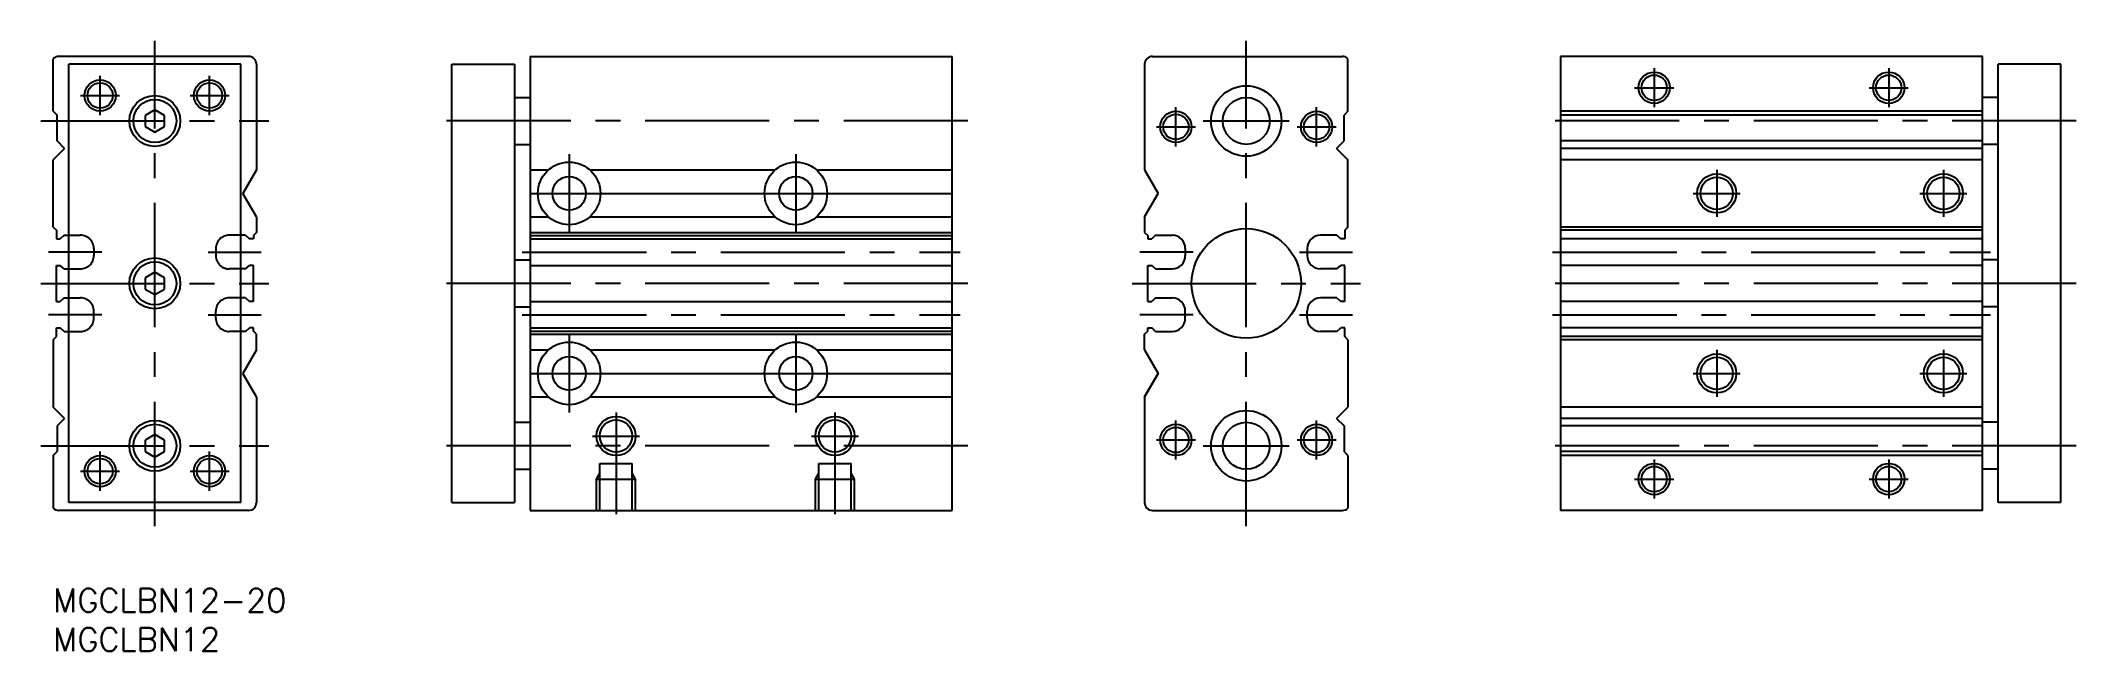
# Model space of a CAD drawing. Extents: x -2 to 259, y -8 to 70.
import ezdxf

# ---------------------------------------------------------------- set-up
doc = ezdxf.new("R2010")
doc.units = 0
doc.header["$LTSCALE"] = 0.5
doc.linetypes.add('CENTER', pattern=[50.8, 31.75, -6.35, 6.35, -6.35])
doc.linetypes.add('DASHED', pattern=[19.05, 12.7, -6.35])
for name, color, linetype in [('MSM_CENTER', 1, 'CENTER'), ('MSM_CONTINUOUS', 7, 'CONTINUOUS'), ('MSM_DASHED', 4, 'DASHED'), ('MSM_NARROW', 5, 'CONTINUOUS'), ('MSM_PART_NUMBER', 7, 'CONTINUOUS')]:
    doc.layers.add(name, color=color, linetype=linetype)
doc.styles.get("Standard").update_dxf_attribs({"font": 'txt.shx', "height": 3, "bigfont": 'bigfont.shx'})

# ---------------------------------------------------------------- blocks, each defined once
blk = doc.blocks.new('*U8')
at = {"layer": 'MSM_PART_NUMBER'}
blk.add_text('MGCLBN12-20', height=3, dxfattribs=at).set_placement((0, -3))
blk = doc.blocks.new('*U9')
at = {"layer": 'MSM_PART_NUMBER'}
blk.add_text('MGCLBN12', height=3, dxfattribs=at).set_placement((0, -8))

msp = doc.modelspace()

# ---------------------------------------------------------------- linework, layer by layer
at = {"layer": 'MSM_CENTER'}
for p, q in [((13, 8), (13, 70)), ((152.62, 8), (152.62, 70)), ((6, 60.5), (6, 65.5)), ((20, 60.5), (20, 65.5)), ((204.8, 66.5), (204.8, 61.5)), ((234.8, 66.5), (234.8, 61.5)), ((3.5, 63), (8.5, 63)), ((17.5, 63), (22.5, 63)), ((202.3, 64), (207.3, 64)), ((232.3, 64), (237.3, 64)), ((143.62, 56.5), (143.62, 61.5)), ((161.62, 56.5), (161.62, 61.5)), ((-1.6, 59.75), (27.6, 59.75)), ((117, 59.75), (49, 59.75)), ((141.12, 59), (146.12, 59)), ((147.12, 59.75), (158.12, 59.75)), ((159.12, 59), (164.12, 59)), ((258.8, 59.75), (190.8, 59.75)), ((66, 55.5), (66, 45.5)), ((95, 55.5), (95, 45.5)), ((212.8, 53.5), (212.8, 47.5)), ((241.8, 53.5), (241.8, 47.5)), ((61, 50.5), (71, 50.5)), ((90, 50.5), (100, 50.5)), ((209.8, 50.5), (215.8, 50.5)), ((238.8, 50.5), (244.8, 50.5)), ((6.2, 43), (-0.6, 43)), ((19.8, 43), (26.6, 43)), ((60, 43), (116, 43)), ((145.82, 43), (139.02, 43)), ((159.42, 43), (166.22, 43)), ((191.8, 43), (247.8, 43)), ((-1.6, 39), (27.6, 39)), ((117, 39), (49, 39)), ((138.02, 39), (167.22, 39)), ((258.8, 39), (190.8, 39)), ((6.2, 35), (-0.6, 35)), ((19.8, 35), (26.6, 35)), ((60, 35), (116, 35)), ((145.82, 35), (139.02, 35)), ((159.42, 35), (166.22, 35)), ((191.8, 35), (247.8, 35)), ((66, 32.5), (66, 22.5)), ((95, 32.5), (95, 22.5)), ((212.8, 30.5), (212.8, 24.5)), ((241.8, 30.5), (241.8, 24.5)), ((61, 27.5), (71, 27.5)), ((90, 27.5), (100, 27.5)), ((209.8, 27.5), (215.8, 27.5)), ((238.8, 27.5), (244.8, 27.5)), ((72, 22.5), (72, 9.5)), ((100, 22.5), (100, 9.5)), ((143.62, 16.5), (143.62, 21.5)), ((161.62, 16.5), (161.62, 21.5)), ((-1.6, 18.25), (27.6, 18.25)), ((117, 18.25), (49, 18.25)), ((69, 19.5), (75, 19.5)), ((97, 19.5), (103, 19.5)), ((141.12, 19), (146.12, 19)), ((147.12, 18.25), (158.12, 18.25)), ((159.12, 19), (164.12, 19)), ((258.8, 18.25), (190.8, 18.25)), ((6, 12.5), (6, 17.5)), ((20, 12.5), (20, 17.5)), ((204.8, 16.5), (204.8, 11.5)), ((234.8, 16.5), (234.8, 11.5)), ((3.5, 15), (8.5, 15)), ((17.5, 15), (22.5, 15)), ((202.3, 14), (207.3, 14)), ((232.3, 14), (237.3, 14))]:
    msp.add_line(p, q, dxfattribs=at)
at = {"layer": 'MSM_CONTINUOUS'}
for p, q in [((0, 61), (0, 67.71)), ((25, 68), (0.7, 68)), ((61, 68), (115, 68)), ((61, 68), (61, 10)), ((115, 10), (115, 68)), ((140.62, 68), (164.92, 68)), ((165.62, 61), (165.62, 67.71)), ((246.8, 68), (192.8, 68)), ((192.8, 68), (192.8, 10)), ((246.8, 10), (246.8, 68)), ((24, 67), (2, 67)), ((2, 11), (2, 67)), ((24, 11), (24, 67)), ((26, 67), (26, 53.5)), ((51, 11), (51, 67)), ((51, 67), (59, 67)), ((59, 67), (59, 11)), ((139.62, 67), (139.62, 53.5)), ((256.8, 67), (248.8, 67)), ((248.8, 11), (248.8, 67)), ((256.8, 11), (256.8, 67)), ((59, 62.75), (61, 62.75)), ((248.8, 62.75), (246.8, 62.75)), ((0, 61), (0.5, 60.5)), ((0.5, 57.2), (0.5, 60.5)), ((13, 61.19), (11.75, 60.47)), ((11.75, 60.47), (11.75, 59.03)), ((14.25, 60.47), (13, 61.19)), ((14.25, 59.03), (14.25, 60.47)), ((165.62, 61), (165.12, 60.5)), ((165.12, 57.2), (165.12, 60.5)), ((246.8, 61), (192.8, 61)), ((246.8, 60.5), (192.8, 60.5)), ((11.75, 59.03), (13, 58.31)), ((13, 58.31), (14.25, 59.03)), ((1.45, 56.25), (0, 54.8)), ((0, 46.2), (0, 54.8)), ((1.45, 56.25), (0.5, 57.2)), ((59, 56.75), (61, 56.75)), ((164.17, 56.25), (165.12, 57.2)), ((164.17, 56.25), (165.62, 54.8)), ((165.62, 46.2), (165.62, 54.8)), ((246.8, 57.2), (192.8, 57.2)), ((246.8, 56.25), (192.8, 56.25)), ((246.8, 54.8), (192.8, 54.8)), ((248.8, 56.75), (246.8, 56.75)), ((26, 53.5), (24.27, 50.5)), ((61, 53.5), (63.35, 53.5)), ((68.65, 53.5), (92.35, 53.5)), ((97.65, 53.5), (115, 53.5)), ((139.62, 53.5), (141.36, 50.5)), ((26, 47.5), (24.27, 50.5)), ((61, 50.5), (62, 50.5)), ((70, 50.5), (91, 50.5)), ((99, 50.5), (115, 50.5)), ((139.62, 47.5), (141.36, 50.5)), ((26, 47.5), (26, 45.5)), ((61, 47.5), (63.35, 47.5)), ((68.65, 47.5), (92.35, 47.5)), ((97.65, 47.5), (115, 47.5)), ((139.62, 47.5), (139.62, 45.5)), ((0, 46.2), (0.4, 45.8)), ((0.4, 45.8), (0.4, 44.7)), ((0.4, 44.7), (0.9, 44.7)), ((1.4, 45.15), (0.9, 44.7)), ((1.4, 45.15), (2, 45.15)), ((24.6, 45.15), (24, 45.15)), ((24.6, 45.15), (25.1, 44.7)), ((25.6, 44.7), (25.1, 44.7)), ((26, 45.5), (25.6, 45.1)), ((25.6, 45.1), (25.6, 44.7)), ((61, 45.5), (115, 45.5)), ((61, 45.1), (115, 45.1)), ((61, 44.7), (115, 44.7)), ((139.62, 45.5), (140.02, 45.1)), ((140.02, 45.1), (140.02, 44.7)), ((140.02, 44.7), (140.52, 44.7)), ((141.02, 45.15), (140.52, 44.7)), ((141.02, 45.15), (143.12, 45.15)), ((164.22, 45.15), (162.12, 45.15)), ((164.22, 45.15), (164.72, 44.7)), ((165.22, 44.7), (164.72, 44.7)), ((165.62, 46.2), (165.22, 45.8)), ((165.22, 45.8), (165.22, 44.7)), ((246.8, 46.2), (192.8, 46.2)), ((246.8, 45.8), (192.8, 45.8)), ((246.8, 44.7), (192.8, 44.7)), ((59, 42), (61, 42)), ((144.82, 43.45), (144.82, 42.55)), ((160.42, 43.45), (160.42, 42.55)), ((248.8, 42), (246.8, 42)), ((0.4, 36.7), (0.4, 41.3)), ((0.4, 41.3), (0.9, 41.3)), ((1.4, 40.85), (0.9, 41.3)), ((1.4, 40.85), (2, 40.85)), ((13, 40.44), (11.75, 39.72)), ((11.75, 39.72), (11.75, 38.28)), ((14.25, 39.72), (13, 40.44)), ((14.25, 38.28), (14.25, 39.72)), ((24.6, 40.85), (24, 40.85)), ((24.6, 40.85), (25.1, 41.3)), ((25.6, 41.3), (25.1, 41.3)), ((25.6, 36.7), (25.6, 41.3)), ((61, 41.3), (115, 41.3)), ((140.02, 41.3), (140.52, 41.3)), ((140.02, 36.7), (140.02, 41.3)), ((141.02, 40.85), (140.52, 41.3)), ((141.02, 40.85), (143.12, 40.85)), ((164.22, 40.85), (162.12, 40.85)), ((164.22, 40.85), (164.72, 41.3)), ((165.22, 41.3), (164.72, 41.3)), ((165.22, 36.7), (165.22, 41.3)), ((246.8, 41.3), (192.8, 41.3)), ((0.4, 36.7), (0.9, 36.7)), ((1.4, 37.15), (0.9, 36.7)), ((1.4, 37.15), (2, 37.15)), ((11.75, 38.28), (13, 37.56)), ((13, 37.56), (14.25, 38.28)), ((24.6, 37.15), (24, 37.15)), ((24.6, 37.15), (25.1, 36.7)), ((25.6, 36.7), (25.1, 36.7)), ((61, 36.7), (115, 36.7)), ((140.02, 36.7), (140.52, 36.7)), ((141.02, 37.15), (140.52, 36.7)), ((141.02, 37.15), (143.12, 37.15)), ((164.22, 37.15), (162.12, 37.15)), ((164.22, 37.15), (164.72, 36.7)), ((165.22, 36.7), (164.72, 36.7)), ((246.8, 36.7), (192.8, 36.7)), ((59, 36), (61, 36)), ((144.82, 34.55), (144.82, 35.45)), ((160.42, 34.55), (160.42, 35.45)), ((248.8, 36), (246.8, 36)), ((0, 31.8), (0.4, 32.2)), ((0, 31.8), (0, 23.2)), ((0.4, 32.2), (0.4, 33.3)), ((0.4, 33.3), (0.9, 33.3)), ((1.4, 32.85), (0.9, 33.3)), ((1.4, 32.85), (2, 32.85)), ((24.6, 32.85), (24, 32.85)), ((24.6, 32.85), (25.1, 33.3)), ((25.6, 33.3), (25.1, 33.3)), ((25.6, 32.9), (25.6, 33.3)), ((26, 32.5), (25.6, 32.9)), ((26, 30.5), (26, 32.5)), ((61, 33.3), (115, 33.3)), ((61, 32.9), (115, 32.9)), ((61, 32.5), (115, 32.5)), ((139.62, 32.5), (140.02, 32.9)), ((139.62, 30.5), (139.62, 32.5)), ((140.02, 33.3), (140.52, 33.3)), ((140.02, 32.9), (140.02, 33.3)), ((141.02, 32.85), (140.52, 33.3)), ((141.02, 32.85), (143.12, 32.85)), ((164.22, 32.85), (162.12, 32.85)), ((164.22, 32.85), (164.72, 33.3)), ((165.22, 33.3), (164.72, 33.3)), ((165.22, 32.2), (165.22, 33.3)), ((165.62, 31.8), (165.22, 32.2)), ((165.62, 31.8), (165.62, 23.2)), ((246.8, 33.3), (192.8, 33.3)), ((246.8, 32.2), (192.8, 32.2)), ((246.8, 31.8), (192.8, 31.8)), ((26, 30.5), (24.27, 27.5)), ((61, 30.5), (63.35, 30.5)), ((68.65, 30.5), (92.35, 30.5)), ((97.65, 30.5), (115, 30.5)), ((139.62, 30.5), (141.36, 27.5)), ((139.62, 30.5), (141.36, 27.5)), ((26, 24.5), (24.27, 27.5)), ((61, 27.5), (62, 27.5)), ((70, 27.5), (91, 27.5)), ((99, 27.5), (115, 27.5)), ((139.62, 24.5), (141.36, 27.5)), ((141.36, 27.5), (139.62, 24.5)), ((26, 24.5), (26, 11)), ((61, 24.5), (63.35, 24.5)), ((68.65, 24.5), (92.35, 24.5)), ((97.65, 24.5), (115, 24.5)), ((139.62, 24.5), (139.62, 11)), ((1.45, 21.75), (0, 23.2)), ((1.45, 21.75), (0.5, 20.8)), ((59, 21.25), (61, 21.25)), ((164.17, 21.75), (165.62, 23.2)), ((164.17, 21.75), (165.12, 20.8)), ((246.8, 23.2), (192.8, 23.2)), ((246.8, 21.75), (192.8, 21.75)), ((248.8, 21.25), (246.8, 21.25)), ((0.5, 20.8), (0.5, 17.5)), ((13, 19.69), (11.75, 18.97)), ((11.75, 18.97), (11.75, 17.53)), ((14.25, 18.97), (13, 19.69)), ((14.25, 17.53), (14.25, 18.97)), ((165.12, 20.8), (165.12, 17.5)), ((246.8, 20.8), (192.8, 20.8)), ((0, 17), (0.5, 17.5)), ((0, 17), (0, 10.29)), ((11.75, 17.53), (13, 16.81)), ((13, 16.81), (14.25, 17.53)), ((165.62, 17), (165.12, 17.5)), ((165.62, 17), (165.62, 10.29)), ((246.8, 17.5), (192.8, 17.5)), ((246.8, 17), (192.8, 17)), ((59, 15.25), (61, 15.25)), ((248.8, 15.25), (246.8, 15.25)), ((24, 11), (2, 11)), ((51, 11), (59, 11)), ((256.8, 11), (248.8, 11)), ((25, 10), (0.7, 10)), ((61, 10), (115, 10)), ((140.62, 10), (164.92, 10)), ((246.8, 10), (192.8, 10))]:
    msp.add_line(p, q, dxfattribs=at)
for centre, radius in [((204.8, 64), 1.62), ((234.8, 64), 1.62), ((6, 63), 1.62), ((13, 59.75), 3.25), ((13, 59.75), 2.75), ((20, 63), 1.62), ((152.62, 59.75), 4.5), ((152.62, 59.75), 3), ((143.62, 59), 1.62), ((161.62, 59), 1.62), ((66, 50.5), 4), ((66, 50.5), 2.15), ((95, 50.5), 4), ((95, 50.5), 2.15), ((212.8, 50.5), 2.07), ((241.8, 50.5), 2.07), ((152.62, 39), 7), ((13, 39), 3.25), ((13, 39), 2.75), ((66, 27.5), 4), ((95, 27.5), 4), ((66, 27.5), 2.15), ((95, 27.5), 2.15), ((212.8, 27.5), 2.07), ((241.8, 27.5), 2.07), ((13, 18.25), 3.25), ((13, 18.25), 2.75), ((72, 19.5), 2.07), ((100, 19.5), 2.07), ((152.62, 18.25), 4.5), ((152.62, 18.25), 3), ((143.62, 19), 1.62), ((161.62, 19), 1.62), ((6, 15), 1.62), ((20, 15), 1.62), ((204.8, 14), 1.62), ((234.8, 14), 1.62)]:
    msp.add_circle(centre, radius, dxfattribs=at)
for centre, radius, start, end in [((0.7, 67), 1, 90, 134.427), ((25, 67), 1, 0, 90), ((25, 67), 1, 0, 90), ((140.62, 67), 1, 90, 180), ((164.92, 67), 1, 45.573, 90), ((143.12, 43.45), 1.7, 0, 90), ((162.12, 43.45), 1.7, 90, 180), ((143.12, 42.55), 1.7, 270, 0), ((162.12, 42.55), 1.7, 180, 270), ((143.12, 35.45), 1.7, 0, 90), ((162.12, 35.45), 1.7, 90, 180), ((143.12, 34.55), 1.7, 270, 0), ((162.12, 34.55), 1.7, 180, 269.9999), ((25, 11), 1, 270.0001, 0), ((140.62, 11), 1, 180, 269.9999), ((0.7, 11), 1, 225.573, 270), ((164.92, 11), 1, 270, 314.427)]:
    msp.add_arc(centre, radius, start, end, dxfattribs=at)
at = {"layer": 'MSM_DASHED'}
for p, q in [((2, 45.15), (3.5, 45.15)), ((24, 45.15), (22.5, 45.15)), ((5.2, 43.45), (5.2, 42.55)), ((20.8, 43.45), (20.8, 42.55)), ((2, 40.85), (3.5, 40.85)), ((24, 40.85), (22.5, 40.85)), ((2, 37.15), (3.5, 37.15)), ((24, 37.15), (22.5, 37.15)), ((5.2, 34.55), (5.2, 35.45)), ((20.8, 34.55), (20.8, 35.45)), ((2, 32.85), (3.5, 32.85)), ((24, 32.85), (22.5, 32.85)), ((69.93, 16), (74.07, 16)), ((69.93, 10), (69.93, 16)), ((74.07, 10), (74.07, 16)), ((97.93, 16), (102.07, 16)), ((97.93, 10), (97.93, 16)), ((102.07, 10), (102.07, 16)), ((69.5, 14), (69.93, 14.75)), ((69.5, 14), (74.5, 14)), ((69.5, 10), (69.5, 14)), ((74.5, 14), (74.07, 14.75)), ((74.5, 10), (74.5, 14)), ((97.5, 14), (97.93, 14.75)), ((97.5, 14), (102.5, 14)), ((97.5, 10), (97.5, 14)), ((102.5, 14), (102.07, 14.75)), ((102.5, 10), (102.5, 14))]:
    msp.add_line(p, q, dxfattribs=at)
for centre, start, end in [((3.5, 43.45), 0, 90), ((22.5, 43.45), 90, 180), ((3.5, 42.55), 270, 0), ((22.5, 42.55), 180, 270.0001), ((3.5, 35.45), 0, 90), ((22.5, 35.45), 90, 180), ((3.5, 34.55), 270.0001, 0), ((22.5, 34.55), 180, 270)]:
    msp.add_arc(centre, 1.7, start, end, dxfattribs=at)
at = {"layer": 'MSM_NARROW'}
for centre, radius in [((204.8, 64), 2), ((234.8, 64), 2), ((6, 63), 2), ((20, 63), 2), ((143.62, 59), 2), ((161.62, 59), 2), ((212.8, 50.5), 2.5), ((241.8, 50.5), 2.5), ((212.8, 27.5), 2.5), ((241.8, 27.5), 2.5), ((72, 19.5), 2.5), ((100, 19.5), 2.5), ((143.62, 19), 2), ((161.62, 19), 2), ((6, 15), 2), ((20, 15), 2), ((204.8, 14), 2), ((234.8, 14), 2)]:
    msp.add_circle(centre, radius, dxfattribs=at)

# ---------------------------------------------------------------- block references
at = {"layer": 'MSM_CONTINUOUS'}
for name in ['*U8', '*U9']:
    msp.add_blockref(name, (0, 0), dxfattribs=at)

doc.saveas('drawing.dxf')
